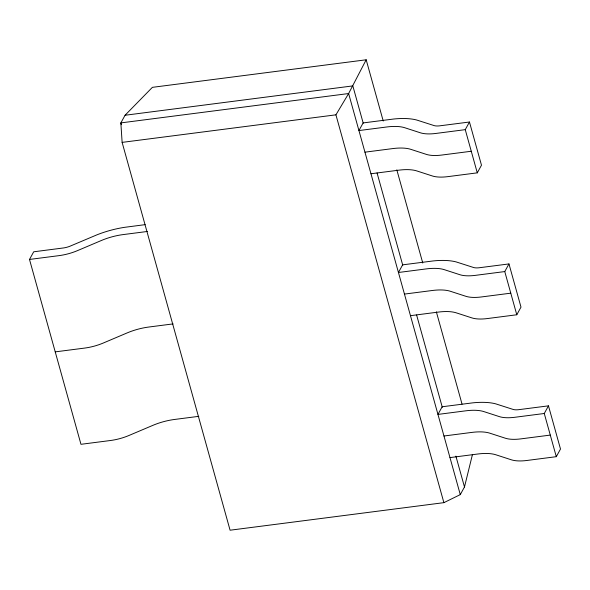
<?xml version="1.0" encoding="UTF-8"?>
<svg xmlns="http://www.w3.org/2000/svg" width="590" height="590" viewBox="0 0 590 590"><rect width="100%" height="100%" fill="white"/><g stroke="black" fill="none" stroke-linecap="round" stroke-linejoin="round"><path stroke-width="0.89" d="M383.235 121.024L366.183 59.789L152.382 87.342L125.058 115.257L120.854 122.897L122.123 142.382L230.085 530.211L443.887 502.658L460.281 494.619L464.485 486.979L472.391 454.772M366.183 59.789L348.631 93.545L335.924 114.829L443.887 502.658M198.815 416.334L174.544 419.461A33.379 12.825 -15.6 0 0 152.891 425.346L129.018 435.457A28.689 11.026 -15.6 0 1 110.404 440.516L80.963 444.307L29.5 259.445L33.704 251.797L63.757 247.918A11.335 4.359 -15.6 0 0 69.922 246.237L96.959 234.827A50.725 19.492 -15.6 0 1 124.549 227.334L145.184 224.643M465.259 129.653L469.463 122.012L439.417 125.869A11.335 4.359 -15.6 0 1 434.292 125.648L416.643 119.999A50.725 19.492 -15.6 0 0 393.707 119.018L363.138 122.927L358.934 130.567L386.811 126.975A33.379 12.825 -15.6 0 1 404.806 127.75L420.346 132.787A28.689 11.026 -15.6 0 0 435.818 133.451L465.259 129.653L477.281 172.848L447.84 176.639A28.689 11.026 -15.6 0 1 432.374 175.975L416.828 170.938A33.379 12.825 -15.6 0 0 398.833 170.171L370.963 173.762M477.281 172.848L481.484 165.2L469.463 122.012M504.767 271.57L508.971 263.929L478.925 267.786A11.335 4.359 -15.6 0 1 473.8 267.572L456.151 261.916A50.725 19.492 -15.6 0 0 433.215 260.935L402.646 264.844L398.442 272.492L426.312 268.9A33.379 12.825 -15.6 0 1 444.314 269.667L459.853 274.704A28.689 11.026 -15.6 0 0 475.326 275.368L504.767 271.57L516.788 314.765L487.347 318.563A28.689 11.026 -15.6 0 1 471.882 317.899L456.336 312.862A33.379 12.825 -15.6 0 0 438.341 312.088L410.47 315.68M516.788 314.765L520.992 307.117L508.971 263.929M544.275 413.494L548.479 405.846L518.433 409.711A11.335 4.359 -15.6 0 1 513.307 409.49L495.659 403.833A50.725 19.492 -15.6 0 0 472.723 402.852L442.153 406.761L437.95 414.409L465.82 410.817A33.379 12.825 -15.6 0 1 483.822 411.584L499.361 416.621A28.689 11.026 -15.6 0 0 514.834 417.285L544.275 413.494L556.296 456.682L526.855 460.48A28.689 11.026 -15.6 0 1 511.39 459.817L495.843 454.779A33.379 12.825 -15.6 0 0 477.848 454.005L449.978 457.597M556.296 456.682L560.5 449.042L548.479 405.846M125.058 115.257L352.835 85.904L363.219 123.192M122.123 142.382L335.924 114.829M364.952 152.168L392.822 148.577A33.379 12.825 -15.6 0 1 410.817 149.344L426.364 154.381A28.689 11.026 -15.6 0 0 441.829 155.045L471.27 151.254M147.353 231.472L123.081 234.599A33.379 12.825 -15.6 0 0 101.428 240.477L77.556 250.595A28.689 11.026 -15.6 0 1 58.941 255.647L29.5 259.445M173.084 323.903L148.813 327.03A33.379 12.825 -15.6 0 0 127.16 332.908L103.287 343.026A28.689 11.026 -15.6 0 1 84.672 348.078L55.231 351.876M404.46 294.086L432.33 290.494A33.379 12.825 -15.6 0 1 450.325 291.261L465.864 296.298A28.689 11.026 -15.6 0 0 481.337 296.962L510.778 293.171M443.96 436.003L471.838 432.411A33.379 12.825 -15.6 0 1 489.833 433.185L505.372 438.223A28.689 11.026 -15.6 0 0 520.845 438.879L550.286 435.088M396.819 169.832L422.765 263.022M436.349 311.83L462.044 404.128M377.054 172.922L402.764 265.264M416.606 314.986L442.316 407.336M455.893 456.122L464.485 486.979M460.281 494.619L348.631 93.545L120.854 122.897L121.348 124.674"/></g></svg>
